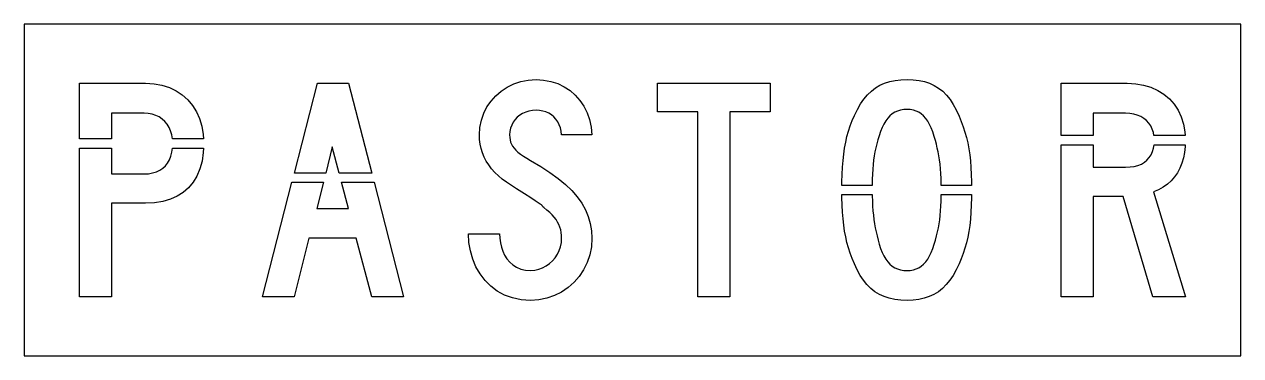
# Model space of a CAD drawing. Extents: x 0 to 66, y 0 to 18.
import ezdxf

# ---------------------------------------------------------------- set-up
doc = ezdxf.new("R2010")
doc.units = 0
doc.layers.add('CUT', color=7, linetype='Continuous')
doc.layers.add('OUTSIDE', color=1, linetype='Continuous')

msp = doc.modelspace()

# ---------------------------------------------------------------- linework, layer by layer
at = {"layer": 'CUT'}
for points in [[(7.7472, 12.5699), (7.6212, 12.7229), (7.4748, 12.8539), (7.3104, 12.9652), (7.1292, 13.0533), (6.9312, 13.1171), (6.72, 13.1565), (6.4944, 13.1693), (4.7256, 13.1693), (4.7256, 11.7727), (3, 11.7727), (3, 14.7971), (6.5784, 14.7971), (7.0392, 14.7704), (7.47, 14.6916), (7.8708, 14.5629), (8.2392, 14.3878), (8.5728, 14.1664), (8.868, 13.902), (9.1248, 13.5971), (9.3384, 13.2539), (9.51, 12.8748), (9.6336, 12.462), (9.7104, 12.0168), (9.724, 11.7727), (8.0392, 11.7727), (8.0388, 11.7791), (8.0016, 12.0017), (7.9392, 12.2093), (7.854, 12.3983)], [(15.9089, 14.7971), (17.5937, 14.7971), (18.8505, 9.9223), (17.085, 9.9223), (16.7093, 11.3397), (16.3514, 9.9223), (14.6521, 9.9223)], [(30.3466, 4.6684), (30.109, 4.3101), (29.8282, 3.9855), (29.5102, 3.7014), (29.1562, 3.4591), (28.7722, 3.2643), (28.3606, 3.1194), (27.925, 3.0301), (27.4714, 3), (26.9626, 3.0348), (26.4898, 3.1345), (26.0566, 3.2968), (25.6618, 3.5136), (25.3078, 3.7803), (24.997, 4.0933), (24.7294, 4.4446), (24.5074, 4.8319), (24.3322, 5.2481), (24.2062, 5.6875), (24.1282, 6.1467), (24.1018, 6.6197), (25.7866, 6.6197), (25.7974, 6.3762), (25.8298, 6.1339), (25.8838, 5.8962), (25.9618, 5.669), (26.0614, 5.4545), (26.1862, 5.2574), (26.3362, 5.08), (26.5102, 4.927), (26.7106, 4.8006), (26.9362, 4.7067), (27.1906, 4.6475), (27.4714, 4.6267), (27.6982, 4.6429), (27.9178, 4.6916), (28.1242, 4.7681), (28.3186, 4.8725), (28.4986, 5), (28.6606, 5.1507), (28.8034, 5.32), (28.9246, 5.5067), (29.0218, 5.7084), (29.095, 5.9217), (29.1394, 6.1455), (29.155, 6.3762), (29.1502, 6.5351), (29.1334, 6.6893), (29.1046, 6.8365), (29.0626, 6.9803), (29.0086, 7.1194), (28.939, 7.2562), (28.855, 7.3896), (28.7554, 7.5206), (28.6402, 7.6516), (28.507, 7.7814), (28.3558, 7.9125), (28.1866, 8.0435), (28.141, 8.0922), (28.1182, 8.1212), (28.1074, 8.1397), (28.093, 8.1583), (28.0606, 8.1861), (27.997, 8.2325), (27.8878, 8.3067), (27.7186, 8.418), (27.4762, 8.5757), (27.1462, 8.7913), (26.713, 9.0719), (26.1658, 9.4267), (25.933, 9.5948), (25.7206, 9.7722), (25.5262, 9.9588), (25.3534, 10.1548), (25.1998, 10.3588), (25.0654, 10.571), (24.9514, 10.7913), (24.859, 11.0186), (24.7858, 11.2516), (24.7342, 11.4928), (24.7018, 11.7386), (24.6922, 11.9901), (24.7198, 12.3994), (24.8002, 12.7925), (24.9298, 13.1646), (25.105, 13.5113), (25.3234, 13.8325), (25.5814, 14.1212), (25.8754, 14.3751), (26.2018, 14.5907), (26.557, 14.7646), (26.9386, 14.8933), (27.343, 14.9733), (27.7654, 15), (28.1782, 14.9745), (28.5718, 14.8991), (28.9438, 14.7762), (29.2906, 14.6093), (29.6098, 14.3994), (29.8966, 14.1513), (30.151, 13.8661), (30.367, 13.5484), (30.5422, 13.1983), (30.6754, 12.8203), (30.7606, 12.4168), (30.7966, 11.9901), (29.155, 11.9901), (29.1334, 12.1872), (29.0902, 12.3716), (29.0266, 12.5432), (28.945, 12.6997), (28.8442, 12.8412), (28.729, 12.9664), (28.5982, 13.0742), (28.453, 13.1658), (28.297, 13.2377), (28.129, 13.2899), (27.9514, 13.3212), (27.7654, 13.3328), (27.5698, 13.3212), (27.3814, 13.2864), (27.2038, 13.2319), (27.0394, 13.1565), (26.887, 13.0626), (26.7502, 12.9513), (26.629, 12.8238), (26.527, 12.6812), (26.4454, 12.5258), (26.3842, 12.3577), (26.347, 12.1791), (26.3338, 11.9901), (26.3398, 11.8522), (26.3566, 11.7235), (26.3878, 11.6029), (26.4322, 11.487), (26.4934, 11.3757), (26.5714, 11.2678), (26.6674, 11.1623), (26.7826, 11.0557), (26.9206, 10.949), (27.079, 10.8388), (27.2626, 10.7264), (27.4714, 10.607), (28.0222, 10.2823), (28.5214, 9.9577), (28.9678, 9.6307), (29.3626, 9.3026), (29.707, 8.9687), (30.0022, 8.629), (30.2494, 8.2812), (30.4498, 7.9252), (30.6034, 7.5577), (30.7114, 7.1786), (30.7762, 6.7843), (30.7966, 6.3762), (30.7666, 5.9159), (30.679, 5.4765), (30.5374, 5.0591)], [(34.3598, 13.2516), (34.3598, 14.7971), (40.4654, 14.7971), (40.4654, 13.2516), (38.2754, 13.2516), (38.2754, 3.2029), (36.5486, 3.2029), (36.5486, 13.2516)], [(49.7107, 10.1583), (49.6879, 10.4006), (49.6591, 10.6325), (49.6243, 10.8539), (49.5847, 11.0696), (49.5403, 11.2806), (49.4899, 11.4881), (49.4347, 11.6968), (49.3747, 11.909), (49.2967, 12.1513), (49.2127, 12.3704), (49.1203, 12.5664), (49.0207, 12.7403), (48.9127, 12.8922), (48.7951, 13.022), (48.6703, 13.131), (48.5359, 13.2191), (48.3919, 13.2875), (48.2383, 13.3351), (48.0739, 13.3641), (47.9011, 13.3733), (47.7175, 13.3641), (47.5459, 13.3351), (47.3851, 13.2875), (47.2363, 13.2214), (47.0971, 13.1345), (46.9687, 13.0278), (46.8499, 12.9003), (46.7407, 12.753), (46.6399, 12.5838), (46.5463, 12.3936), (46.4623, 12.1826), (46.3843, 11.9496), (46.3159, 11.7281), (46.2547, 11.509), (46.2019, 11.291), (46.1551, 11.0707), (46.1167, 10.847), (46.0843, 10.6174), (46.0591, 10.3786), (46.0387, 10.1293), (46.0243, 9.8672), (46.0135, 9.589), (46.0075, 9.2945), (46.0074, 9.251), (44.3655, 9.251), (44.3671, 9.4464), (44.3791, 9.8499), (44.3983, 10.2336), (44.4259, 10.5977), (44.4643, 10.9455), (44.5111, 11.2783), (44.5687, 11.5971), (44.6383, 11.9043), (44.7187, 12.2012), (44.8123, 12.4899), (44.9179, 12.7716), (45.0379, 13.0475), (45.1999, 13.3768), (45.3727, 13.6725), (45.5563, 13.9368), (45.7519, 14.1687), (45.9607, 14.3704), (46.1851, 14.5432), (46.4251, 14.6858), (46.6807, 14.8017), (46.9555, 14.8899), (47.2495, 14.9525), (47.5651, 14.9884), (47.9011, 15), (48.2371, 14.9884), (48.5515, 14.9513), (48.8443, 14.8887), (49.1191, 14.8006), (49.3735, 14.6835), (49.6111, 14.5374), (49.8319, 14.3623), (50.0371, 14.1571), (50.2279, 13.9194), (50.4043, 13.6493), (50.5687, 13.3455), (50.7223, 13.007), (50.8411, 12.7229), (50.9467, 12.4377), (51.0403, 12.1501), (51.1207, 11.8557), (51.1903, 11.5542), (51.2479, 11.2423), (51.2959, 10.9177), (51.3331, 10.578), (51.3607, 10.2209), (51.3811, 9.8441), (51.3919, 9.4441), (51.3936, 9.251), (49.7513, 9.251), (49.7503, 9.3339), (49.7431, 9.6272), (49.7299, 9.9009)], [(60.8844, 12.7728), (60.738, 12.891), (60.5736, 12.9896), (60.3924, 13.0672), (60.1944, 13.1241), (59.9832, 13.1577), (59.7576, 13.1693), (57.9888, 13.1693), (57.9888, 11.9559), (56.2632, 11.9559), (56.2632, 14.7971), (59.8416, 14.7971), (60.3024, 14.7716), (60.7332, 14.6986), (61.134, 14.5768), (61.5024, 14.411), (61.836, 14.2023), (62.1312, 13.953), (62.388, 13.6643), (62.6016, 13.3386), (62.7732, 12.978), (62.8968, 12.5838), (62.9736, 12.1594), (62.9854, 11.9559), (61.2957, 11.9559), (61.2648, 12.1246), (61.2024, 12.3113), (61.1172, 12.4829), (61.0104, 12.6371)], [(8.6256, 8.8701), (8.2956, 8.6614), (7.9248, 8.4991), (7.5144, 8.382), (7.0656, 8.3113), (6.5784, 8.2881), (4.7256, 8.2881), (4.7256, 3.2029), (3, 3.2029), (3, 11.2707), (4.7256, 11.2707), (4.7256, 9.8742), (6.4944, 9.8742), (6.7368, 9.887), (6.9612, 9.9252), (7.164, 9.9867), (7.3476, 10.0725), (7.5108, 10.1803), (7.6524, 10.3125), (7.7736, 10.4655), (7.8732, 10.6406), (7.9512, 10.8354), (8.0076, 11.0522), (8.0388, 11.2707), (9.724, 11.2707), (9.7128, 11.0336), (9.6432, 10.5675), (9.5268, 10.142), (9.3672, 9.7583), (9.1632, 9.4186), (8.916, 9.1217)], [(57.9888, 10.2406), (59.7576, 10.2406), (60, 10.2522), (60.2244, 10.2846), (60.4272, 10.338), (60.6108, 10.4122), (60.774, 10.5072), (60.9156, 10.622), (61.0368, 10.7565), (61.1364, 10.9096), (61.2144, 11.0823), (61.2708, 11.2725), (61.3002, 11.4539), (62.9911, 11.4539), (62.988, 11.3675), (62.9508, 11.0452), (62.8896, 10.7403), (62.8044, 10.4528), (62.6952, 10.1849), (62.5632, 9.9357), (62.406, 9.7072), (62.226, 9.4997), (62.0232, 9.3142), (61.7964, 9.1519), (61.5456, 9.0128), (61.2732, 8.898), (63, 3.2029), (61.2312, 3.2029), (59.6316, 8.6545), (57.9888, 8.6545), (57.9888, 3.2029), (56.2632, 3.2029), (56.2632, 11.4539), (57.9888, 11.4539)], [(16.2247, 9.4203), (15.8669, 8.0029), (17.5937, 8.0029), (17.218, 9.4203), (18.9799, 9.4203), (20.5829, 3.2029), (18.8561, 3.2029), (18.0137, 6.3762), (15.4457, 6.3762), (14.6453, 3.2029), (12.9197, 3.2029), (14.5226, 9.4203)], [(51.1903, 6.4307), (51.1207, 6.127), (51.0403, 5.8336), (50.9467, 5.5484), (50.8411, 5.269), (50.7223, 4.993), (50.5687, 4.6626), (50.4019, 4.3646), (50.2219, 4.098), (50.0275, 3.8614), (49.8187, 3.6551), (49.5955, 3.4777), (49.3555, 3.3293), (49.0999, 3.2087), (48.8275, 3.1159), (48.5371, 3.051), (48.2275, 3.0128), (47.9011, 3), (47.5543, 3.0128), (47.2327, 3.051), (46.9327, 3.1159), (46.6531, 3.2087), (46.3939, 3.3293), (46.1539, 3.4777), (45.9307, 3.6551), (45.7231, 3.8614), (45.5323, 4.098), (45.3547, 4.3646), (45.1903, 4.6626), (45.0379, 4.993), (44.9179, 5.2771), (44.8123, 5.5623), (44.7187, 5.851), (44.6383, 6.1455), (44.5687, 6.4481), (44.5111, 6.7623), (44.4643, 7.0904), (44.4259, 7.4336), (44.3983, 7.7965), (44.3791, 8.1791), (44.3671, 8.5872), (44.3658, 8.749), (46.0081, 8.749), (46.0087, 8.6754), (46.0159, 8.3901), (46.0291, 8.1212), (46.0483, 7.8672), (46.0723, 7.6261), (46.1011, 7.393), (46.1347, 7.167), (46.1743, 6.9455), (46.2187, 6.7252), (46.2691, 6.5049), (46.3243, 6.2812), (46.3843, 6.0504), (46.4623, 5.8174), (46.5463, 5.6064), (46.6399, 5.4162), (46.7407, 5.247), (46.8499, 5.0997), (46.9687, 4.9722), (47.0971, 4.8655), (47.2363, 4.7786), (47.3851, 4.7125), (47.5459, 4.6649), (47.7175, 4.6359), (47.9011, 4.6267), (48.0739, 4.6359), (48.2383, 4.6649), (48.3919, 4.7125), (48.5359, 4.7786), (48.6703, 4.8655), (48.7951, 4.9722), (48.9127, 5.0997), (49.0207, 5.247), (49.1203, 5.4162), (49.2127, 5.6064), (49.2967, 5.8174), (49.3747, 6.0504), (49.4443, 6.28), (49.5043, 6.5026), (49.5583, 6.7206), (49.6039, 6.9386), (49.6423, 7.1577), (49.6747, 7.3826), (49.6999, 7.6168), (49.7203, 7.8614), (49.7359, 8.1212), (49.7455, 8.3994), (49.7515, 8.6974), (49.7519, 8.749), (51.3933, 8.749), (51.3919, 8.5861), (51.3811, 8.1768), (51.3607, 7.7907), (51.3331, 7.4243), (51.2959, 7.0777), (51.2479, 6.7472)]]:
    msp.add_lwpolyline(points, close=True, dxfattribs=at)
at = {"layer": 'OUTSIDE'}
msp.add_lwpolyline([(0, 0), (66, 0), (66, 18), (0, 18)], close=True, dxfattribs=at)

doc.saveas('drawing.dxf')
